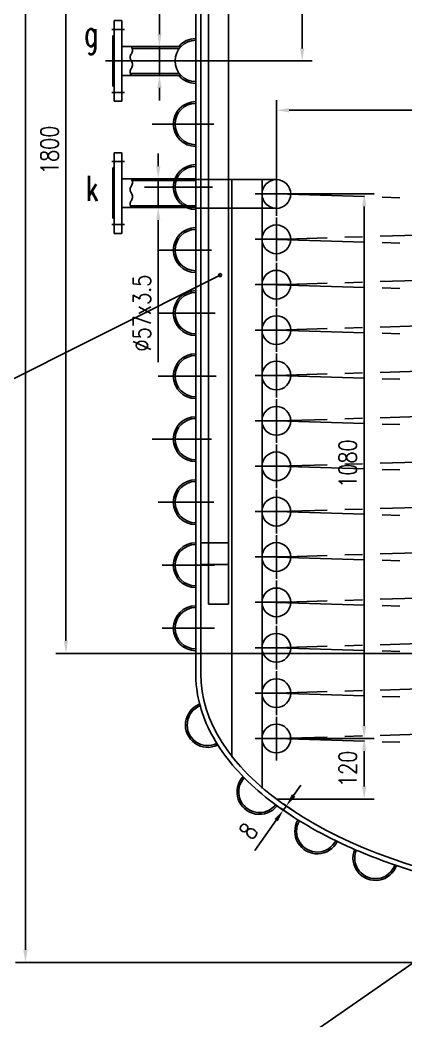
# Model space of a CAD drawing. Header units: millimetres. Extents: x -1762 to 42666, y -863 to 15979.
# Drawn here: x 34035 to 34801, y 748 to 2733 of the extents above; entities that cross this region are included whole.
import ezdxf

# ---------------------------------------------------------------- set-up
doc = ezdxf.new("R2010")
doc.units = ezdxf.units.MM
doc.header["$LTSCALE"] = 10
doc.header["$MEASUREMENT"] = 0
doc.linetypes.add('CENTER', pattern=[2, 1.25, -0.25, 0.25, -0.25])
doc.linetypes.add('SDHX', pattern=[11.5, 7, -1.3, 0.3, -1.3, 0.3, -1.3])
doc.layers.get('0').update_dxf_attribs({"linetype": 'CONTINUOUS'})
doc.layers.get('DEFPOINTS').update_dxf_attribs({"linetype": 'CONTINUOUS'})
for name, color, linetype in [('1轮廓实线层', 7, 'CONTINUOUS'), ('2细线层', 3, 'CONTINUOUS'), ('3中心线层', 1, 'CENTER'), ('6文字层', 3, 'CONTINUOUS'), ('7标注层', 4, 'CONTINUOUS'), ('9双点划线', 6, 'SDHX')]:
    doc.layers.add(name, color=color, linetype=linetype)
doc.styles.add('PC_TEXTSTYLE', font='romans.shx', dxfattribs={"width": 0.8, "bigfont": 'hzfs.shx'})
doc.dimstyles.new('TH_GBDIM', dxfattribs={"dimscale": 10, "dimtxt": 3.5, "dimasz": 2.5, "dimexe": 2, "dimexo": 0, "dimgap": 1.5, "dimtad": 1, "dimdec": 0, "dimzin": 0, "dimdsep": 46, "dimtxsty": 'PC_TEXTSTYLE', "dimcen": 2.5, "dimadec": 0, "dimazin": 0, "dimtfac": 0.714286, "dimtdec": 0, "dimtmove": 0, "dimatfit": 3, "dimfxl": 0, "dimtolj": 1, "dimtzin": 0, "dimarcsym": 0})

# ---------------------------------------------------------------- blocks, each defined once
blk = doc.blocks.new('*D152')
at = {"layer": '7标注层', "color": 0, "lineweight": -2, "ltscale": 14, "transparency": 16777216}
for p, q in [((34383.7, 3276.7), (34106.2, 3276.7)), ((34126.2, 1501.7), (34126.2, 3251.7)), ((34383.7, 1476.7), (34106.2, 1476.7))]:
    blk.add_line(p, q, dxfattribs=at)
at = {"layer": '7标注层', "color": 0, "ltscale": 14, "transparency": 16777216}
for points in [[(34122, 3251.7), (34130.3, 3251.7), (34126.2, 3276.7)], [(34122, 1501.7), (34130.3, 1501.7), (34126.2, 1476.7)]]:
    blk.add_solid(points, dxfattribs=at)
at = {"layer": 'DEFPOINTS', "color": 0, "ltscale": 14, "transparency": 16777216}
for p in [(34126.2, 3276.7), (34383.7, 3276.7), (34383.7, 1476.7)]:
    blk.add_point(p, dxfattribs=at)
at = {"layer": '7标注层', "color": 3, "ltscale": 14, "transparency": 16777216, "insert": (34093.7, 2475.5), "char_height": 35, "attachment_point": 5, "rotation": 90, "style": 'PC_TEXTSTYLE'}
blk.add_mtext('\\A1;1800{}{}', dxfattribs=at)
blk = doc.blocks.new('*D154')
at = {"layer": '7标注层', "color": 0, "lineweight": -2, "ltscale": 14, "transparency": 16777216}
for p, q in [((35293.7, 5334.1), (34025.9, 5334.1)), ((34045.9, 5309.1), (34045.9, 889.1)), ((35654.3, 864.1), (34025.9, 864.1))]:
    blk.add_line(p, q, dxfattribs=at)
at = {"layer": '7标注层', "color": 0, "ltscale": 14, "transparency": 16777216}
for points in [[(34041.7, 5309.1), (34050.1, 5309.1), (34045.9, 5334.1)], [(34041.7, 889.1), (34050.1, 889.1), (34045.9, 864.1)]]:
    blk.add_solid(points, dxfattribs=at)
at = {"layer": 'DEFPOINTS', "color": 0, "ltscale": 14, "transparency": 16777216}
for p in [(35293.7, 5334.1), (34045.9, 864.1), (35654.3, 864.1)]:
    blk.add_point(p, dxfattribs=at)
at = {"layer": '7标注层', "color": 3, "ltscale": 14, "transparency": 16777216, "insert": (34013.4, 3025.4), "char_height": 35, "attachment_point": 5, "rotation": 90, "style": 'PC_TEXTSTYLE'}
blk.add_mtext('\\A1;4750{}{}', dxfattribs=at)
blk = doc.blocks.new('*D158')
at = {"layer": '7标注层', "color": 0, "lineweight": -2, "ltscale": 14, "transparency": 16777216}
for p, q in [((34577.8, 1195), (34592.2, 1215.4)), ((34563.4, 1174.6), (34557.6, 1166.4)), ((34558.1, 1178.2), (34579.7, 1163)), ((34552.4, 1170.1), (34574, 1154.9)), ((34543.2, 1146), (34500.7, 1085.8))]:
    blk.add_line(p, q, dxfattribs=at)
at = {"layer": '7标注层', "color": 0, "ltscale": 14, "transparency": 16777216}
for points in [[(34574.4, 1197.4), (34581.2, 1192.6), (34563.4, 1174.6)], [(34539.8, 1148.4), (34546.6, 1143.6), (34557.6, 1166.4)]]:
    blk.add_solid(points, dxfattribs=at)
at = {"layer": 'DEFPOINTS', "color": 0, "ltscale": 14, "transparency": 16777216}
for p in [(34558.1, 1178.2), (34552.4, 1170.1), (34557.6, 1166.4)]:
    blk.add_point(p, dxfattribs=at)
at = {"layer": '7标注层', "color": 3, "ltscale": 14, "transparency": 16777216, "insert": (34488.2, 1124.4), "char_height": 35, "attachment_point": 5, "rotation": 54.8039, "style": 'PC_TEXTSTYLE'}
blk.add_mtext('\\A1;8', dxfattribs=at)
blk = doc.blocks.new('*D164')
at = {"layer": '7标注层', "color": 0, "lineweight": -2, "ltscale": 14, "transparency": 16777216}
for p, q in [((34311.7, 2705.2), (34311.7, 2961.5)), ((34256.1, 2680.2), (34331.7, 2680.2)), ((34311.7, 2623.2), (34311.7, 2680.2)), ((34256.1, 2623.2), (34331.7, 2623.2)), ((34311.7, 2598.2), (34311.7, 2573.2))]:
    blk.add_line(p, q, dxfattribs=at)
at = {"layer": '7标注层', "color": 0, "ltscale": 14, "transparency": 16777216}
for points in [[(34307.6, 2705.2), (34315.9, 2705.2), (34311.7, 2680.2)], [(34307.6, 2598.2), (34315.9, 2598.2), (34311.7, 2623.2)]]:
    blk.add_solid(points, dxfattribs=at)
at = {"layer": 'DEFPOINTS', "color": 0, "ltscale": 14, "transparency": 16777216}
for p in [(34256.1, 2680.2), (34256.1, 2623.2), (34311.7, 2623.2)]:
    blk.add_point(p, dxfattribs=at)
at = {"layer": '7标注层', "color": 3, "ltscale": 14, "transparency": 16777216, "insert": (34279.2, 2864.5), "char_height": 35, "attachment_point": 5, "rotation": 90, "style": 'PC_TEXTSTYLE'}
blk.add_mtext('\\A1;%%c57x3.5{}{}', dxfattribs=at)
blk = doc.blocks.new('*D147')
at = {"layer": '7标注层', "color": 0, "lineweight": -2, "ltscale": 14, "transparency": 16777216}
for p, q in [((34393.7, 3276.7), (34614.9, 3276.7)), ((34594.9, 2676.7), (34594.9, 3251.7)), ((34425.4, 2651.7), (34614.9, 2651.7))]:
    blk.add_line(p, q, dxfattribs=at)
at = {"layer": '7标注层', "color": 0, "ltscale": 14, "transparency": 16777216}
for points in [[(34590.7, 3251.7), (34599, 3251.7), (34594.9, 3276.7)], [(34590.7, 2676.7), (34599, 2676.7), (34594.9, 2651.7)]]:
    blk.add_solid(points, dxfattribs=at)
at = {"layer": 'DEFPOINTS', "color": 0, "ltscale": 14, "transparency": 16777216}
for p in [(34393.7, 3276.7), (34594.9, 3276.7), (34425.4, 2651.7)]:
    blk.add_point(p, dxfattribs=at)
at = {"layer": '7标注层', "color": 3, "ltscale": 14, "transparency": 16777216, "insert": (34562.4, 2945.1), "char_height": 35, "attachment_point": 5, "rotation": 90, "style": 'PC_TEXTSTYLE'}
blk.add_mtext('\\A1;625{}{}', dxfattribs=at)
blk = doc.blocks.new('*D171')
at = {"layer": '7标注层', "color": 0, "lineweight": -2, "ltscale": 14, "transparency": 16777216}
for p, q in [((34309.4, 2443.1), (34309.4, 2468.1)), ((34256.1, 2418.1), (34329.4, 2418.1)), ((34309.4, 2418.1), (34309.4, 2361.1)), ((34256.1, 2361.1), (34329.4, 2361.1)), ((34309.4, 2336.1), (34309.4, 2054.7))]:
    blk.add_line(p, q, dxfattribs=at)
at = {"layer": '7标注层', "color": 0, "ltscale": 14, "transparency": 16777216}
for points in [[(34305.2, 2443.1), (34313.5, 2443.1), (34309.4, 2418.1)], [(34305.2, 2336.1), (34313.5, 2336.1), (34309.4, 2361.1)]]:
    blk.add_solid(points, dxfattribs=at)
at = {"layer": 'DEFPOINTS', "color": 0, "ltscale": 14, "transparency": 16777216}
for p in [(34256.1, 2418.1), (34256.1, 2361.1), (34309.4, 2361.1)]:
    blk.add_point(p, dxfattribs=at)
at = {"layer": '7标注层', "color": 3, "ltscale": 14, "transparency": 16777216, "insert": (34276.9, 2151.7), "char_height": 35, "attachment_point": 5, "rotation": 90, "style": 'PC_TEXTSTYLE'}
blk.add_mtext('\\A1;%%c57x3.5{}{}', dxfattribs=at)
blk = doc.blocks.new('*D135')
at = {"layer": '1轮廓实线层', "color": 0, "lineweight": -2, "ltscale": 14, "transparency": 16777216}
for p, q in [((34543.7, 2388.2), (34737.8, 2388.2)), ((34717.8, 2363.2), (34717.8, 1333.2)), ((34543.7, 1308.2), (34737.8, 1308.2))]:
    blk.add_line(p, q, dxfattribs=at)
at = {"layer": '1轮廓实线层', "color": 0, "ltscale": 14, "transparency": 16777216}
for points in [[(34713.7, 2363.2), (34722, 2363.2), (34717.8, 2388.2)], [(34713.7, 1333.2), (34722, 1333.2), (34717.8, 1308.2)]]:
    blk.add_solid(points, dxfattribs=at)
at = {"layer": 'DEFPOINTS', "color": 0, "ltscale": 14, "transparency": 16777216}
for p in [(34543.7, 2388.2), (34543.7, 1308.2), (34717.8, 1308.2)]:
    blk.add_point(p, dxfattribs=at)
at = {"layer": '1轮廓实线层', "color": 0, "ltscale": 14, "transparency": 16777216, "insert": (34685.3, 1853.2), "char_height": 35, "attachment_point": 5, "rotation": 90, "style": 'PC_TEXTSTYLE'}
blk.add_mtext('\\A1;1080', dxfattribs=at)
blk = doc.blocks.new('*D136')
at = {"layer": '1轮廓实线层', "color": 0, "lineweight": -2, "ltscale": 14, "transparency": 16777216}
for p, q in [((34543.7, 1307.9), (34737.8, 1307.9)), ((34717.8, 1282.9), (34717.8, 1212.9)), ((34543.7, 1187.9), (34737.8, 1187.9))]:
    blk.add_line(p, q, dxfattribs=at)
at = {"layer": '1轮廓实线层', "color": 0, "ltscale": 14, "transparency": 16777216}
for points in [[(34713.7, 1282.9), (34722, 1282.9), (34717.8, 1307.9)], [(34713.7, 1212.9), (34722, 1212.9), (34717.8, 1187.9)]]:
    blk.add_solid(points, dxfattribs=at)
at = {"layer": 'DEFPOINTS', "color": 0, "ltscale": 14, "transparency": 16777216}
for p in [(34543.7, 1307.9), (34543.7, 1187.9), (34717.8, 1187.9)]:
    blk.add_point(p, dxfattribs=at)
at = {"layer": '1轮廓实线层', "color": 0, "ltscale": 14, "transparency": 16777216, "insert": (34685.3, 1247.9), "char_height": 35, "attachment_point": 5, "rotation": 90, "style": 'PC_TEXTSTYLE'}
blk.add_mtext('\\A1;120', dxfattribs=at)
blk = doc.blocks.new('*D172')
at = {"layer": '1轮廓实线层', "color": 0, "lineweight": -2, "ltscale": 14, "transparency": 16777216}
for p, q in [((34543.7, 2387.9), (34543.7, 2574)), ((36043.7, 2387.9), (36043.7, 2574)), ((34568.7, 2554), (36018.7, 2554))]:
    blk.add_line(p, q, dxfattribs=at)
at = {"layer": '1轮廓实线层', "color": 0, "ltscale": 14, "transparency": 16777216}
for points in [[(34568.7, 2558.2), (34568.7, 2549.9), (34543.7, 2554)], [(36018.7, 2558.2), (36018.7, 2549.9), (36043.7, 2554)]]:
    blk.add_solid(points, dxfattribs=at)
at = {"layer": 'DEFPOINTS', "color": 0, "ltscale": 14, "transparency": 16777216}
for p in [(36043.7, 2554), (34543.7, 2387.9), (36043.7, 2387.9)]:
    blk.add_point(p, dxfattribs=at)
at = {"layer": '1轮廓实线层', "color": 0, "ltscale": 14, "transparency": 16777216, "insert": (35293.7, 2586.5), "char_height": 35, "attachment_point": 5, "style": 'PC_TEXTSTYLE'}
blk.add_mtext('\\A1;1500', dxfattribs=at)

msp = doc.modelspace()

# ---------------------------------------------------------------- linework, layer by layer
at = {"ltscale": 14}
for p, q in [((34383.7, 3316.68), (34383.7, 1436.68)), ((34393.7, 3316.68), (34393.7, 1436.68)), ((34383.7, 1476.68), (34443.62, 1476.68)), ((34393.7, 1476.68), (36203.7, 1476.68))]:
    msp.add_line(p, q, dxfattribs=at)
for p, q in [((34408.7, 2935.44), (34408.7, 1574.52)), ((34448.7, 2935.44), (34448.7, 1574.52)), ((34393.7, 1695.77), (34448.7, 1695.77)), ((34393.7, 1653.35), (34448.7, 1653.35)), ((34448.7, 1574.52), (34408.7, 1574.52))]:
    msp.add_line(p, q)
for centre, radius, start, end in [((34383.7, 2651.68), 41, 90, 270), ((34383.7, 2651.68), 44.5, 90, 140.17466), ((34383.7, 2651.68), 44.5, 219.82534, 270), ((34383.7, 2526.68), 44.5, 90, 270), ((34383.7, 2526.68), 41, 90, 270), ((34383.7, 2401.68), 44.5, 90, 270), ((34383.7, 2401.68), 41, 90, 270), ((34383.7, 2276.68), 44.5, 90, 270), ((34383.7, 2276.68), 41, 90, 270), ((34383.7, 2151.68), 44.5, 90, 270), ((34383.7, 2151.68), 41, 90, 270), ((34383.7, 2026.68), 44.5, 90, 270), ((34383.7, 2026.68), 41, 90, 270), ((34383.7, 1901.68), 44.5, 90, 270), ((34383.7, 1901.68), 41, 90, 270), ((34383.7, 1776.68), 44.5, 90, 270), ((34383.7, 1776.68), 41, 90, 270), ((34383.7, 1651.68), 44.5, 90, 270), ((34383.7, 1651.68), 41, 90, 270), ((34383.7, 1526.68), 44.5, 90, 270), ((34383.7, 1526.68), 41, 90, 270), ((34407.73, 1334.94), 44.5, 111.59073, 295.88974), ((34407.73, 1334.94), 41, 111.59073, 295.88974), ((34510.05, 1202.12), 44.5, 136.92494, 321.69186), ((34510.05, 1202.12), 41, 137.13264, 321.52252), ((34624.77, 1123.86), 44.5, 149.35519, 333.21358), ((34624.77, 1123.86), 41, 149.45283, 333.13435), ((34740.1, 1071.09), 44.5, 157.62914, 340.09065), ((34740.1, 1071.09), 41, 157.7181, 340.01175)]:
    msp.add_arc(centre, radius, start, end, dxfattribs=at)
at = {"ltscale": 14, "extrusion": (0, 0, -1)}
msp.add_ellipse((35293.7, 1436.68), major_axis=(-900, 0), ratio=0.5, start_param=5.0622612, end_param=6.2831853, dxfattribs=at)
at = {"ltscale": 14}
msp.add_open_spline([(34985.2, 1003.78), (34967.99, 1006.9), (34950.97, 1010.28), (34899.61, 1021.39), (34865.98, 1029.94), (34801.08, 1049.09), (34769.8, 1059.68), (34710.07, 1082.75), (34681.62, 1095.23), (34627.98, 1121.88), (34602.79, 1136.06), (34556.06, 1165.94), (34534.52, 1181.63), (34495.41, 1214.31), (34477.84, 1231.31), (34446.98, 1266.37), (34433.69, 1284.45), (34411.63, 1321.43), (34402.86, 1340.34), (34391.26, 1375.13), (34387.62, 1390.94), (34384.34, 1416.75), (34383.7, 1426.71), (34383.7, 1436.68)], degree=3, knots=[5.0601529, 5.0601529, 5.0601529, 5.0601529, 5.1207849, 5.1207849, 5.2454337, 5.2454337, 5.3700825, 5.3700825, 5.4947312, 5.4947312, 5.61938, 5.61938, 5.7440288, 5.7440288, 5.8686776, 5.8686776, 5.9933263, 5.9933263, 6.1179751, 6.1179751, 6.2195713, 6.2195713, 6.2831853, 6.2831853, 6.2831853, 6.2831853], dxfattribs=at)
at = {"layer": '1轮廓实线层', "ltscale": 14}
for p, q in [((42666.25, 6301.26), (32390.28, -816.4)), ((34222.2, 2731.68), (34237.2, 2731.68)), ((34222.2, 2723.18), (34222.2, 2731.68)), ((34222.2, 2598.38), (34222.2, 2723.18)), ((34237.2, 2731.68), (34237.2, 2723.18)), ((34237.2, 2723.18), (34237.2, 2705.18)), ((34219.2, 2701.68), (34222.2, 2701.68)), ((34219.2, 2681.18), (34219.2, 2701.68)), ((34222.2, 2701.68), (34222.2, 2705.18)), ((34237.2, 2705.18), (34237.2, 2681.18)), ((34219.2, 2651.68), (34219.2, 2681.18)), ((34237.2, 2681.18), (34237.2, 2651.68)), ((34354.23, 2680.18), (34237.2, 2680.18)), ((34351.21, 2676.68), (34257.72, 2676.68)), ((34219.2, 2651.68), (34219.2, 2622.18)), ((34237.2, 2622.18), (34237.2, 2651.68)), ((34219.2, 2622.18), (34219.2, 2601.68)), ((34354.23, 2623.18), (34237.2, 2623.18)), ((34237.2, 2598.18), (34237.2, 2622.18)), ((34351.21, 2626.68), (34254.43, 2626.68)), ((34219.2, 2601.68), (34222.2, 2601.68)), ((34222.2, 2601.68), (34222.2, 2598.18)), ((34222.2, 2598.18), (34222.2, 2580.18)), ((34237.2, 2580.18), (34237.2, 2598.18)), ((34222.2, 2580.18), (34222.2, 2571.68)), ((34222.2, 2571.68), (34237.2, 2571.68)), ((34237.2, 2571.68), (34237.2, 2580.18)), ((34222.2, 2469.63), (34237.2, 2469.63)), ((34222.2, 2461.13), (34222.2, 2469.63)), ((34237.2, 2469.63), (34237.2, 2461.13)), ((34222.2, 2336.33), (34222.2, 2461.13)), ((34222.2, 2439.63), (34222.2, 2443.13)), ((34237.2, 2461.13), (34237.2, 2443.13)), ((34237.2, 2443.13), (34237.2, 2419.13)), ((34219.2, 2439.63), (34222.2, 2439.63)), ((34219.2, 2419.13), (34219.2, 2439.63)), ((34219.2, 2389.63), (34219.2, 2419.13)), ((34237.2, 2419.13), (34237.2, 2389.63)), ((34383.7, 2418.13), (34237.2, 2418.13)), ((34383.7, 2414.63), (34257.72, 2414.63)), ((34515.2, 2416.66), (34455.2, 2416.66)), ((34455.2, 2416.66), (34455.2, 1271.04)), ((34515.2, 2416.66), (34515.2, 1208.71)), ((34219.2, 2389.63), (34219.2, 2360.13)), ((34237.2, 2360.13), (34237.2, 2389.63)), ((34383.7, 2364.63), (34254.43, 2364.63)), ((34219.2, 2360.13), (34219.2, 2339.63)), ((34383.7, 2361.13), (34237.2, 2361.13)), ((34237.2, 2336.13), (34237.2, 2360.13)), ((34219.2, 2339.63), (34222.2, 2339.63)), ((34222.2, 2339.63), (34222.2, 2336.13)), ((34222.2, 2336.13), (34222.2, 2318.13)), ((34237.2, 2318.13), (34237.2, 2336.13)), ((34222.2, 2318.13), (34222.2, 2309.63)), ((34222.2, 2309.63), (34237.2, 2309.63)), ((34237.2, 2309.63), (34237.2, 2318.13))]:
    msp.add_line(p, q, dxfattribs=at)
at = {"layer": '1轮廓实线层', "color": 1, "ltscale": 14}
for p, q in [((34543.7, 2416.66), (34383.7, 2416.66)), ((34543.7, 2359.66), (34383.7, 2359.66))]:
    msp.add_line(p, q, dxfattribs=at)
at = {"layer": '1轮廓实线层', "color": 1, "linetype": 'CENTER', "ltscale": 14}
for p, q in [((34543.7, 2387.93), (36043.7, 2342.93)), ((36043.7, 2342.93), (34543.7, 2297.93)), ((34543.7, 2297.93), (36043.7, 2252.93)), ((36043.7, 2252.93), (34543.7, 2207.93)), ((34543.7, 2207.93), (36043.7, 2162.93)), ((36043.7, 2162.93), (34543.7, 2117.93)), ((34543.7, 2117.93), (36043.7, 2072.93)), ((36043.7, 2072.93), (34543.7, 2027.93)), ((34543.7, 2027.93), (36043.7, 1982.93)), ((36043.7, 1982.93), (34543.7, 1937.93)), ((34543.7, 1937.93), (36043.7, 1892.93)), ((36043.7, 1892.93), (34543.7, 1847.93)), ((34543.7, 1847.93), (36043.7, 1802.93)), ((36043.7, 1802.93), (34543.7, 1757.93)), ((34543.7, 1757.93), (36043.7, 1712.93)), ((36043.7, 1712.93), (34543.7, 1667.93)), ((34543.7, 1667.93), (36043.7, 1622.93)), ((36043.7, 1622.93), (34543.7, 1577.93)), ((34543.7, 1577.93), (36043.7, 1532.93)), ((36043.7, 1532.93), (34543.7, 1487.93)), ((34543.7, 1487.93), (36043.7, 1442.93)), ((36043.7, 1442.93), (34543.7, 1397.93)), ((34543.7, 1397.93), (36043.7, 1352.93)), ((36043.7, 1352.93), (34543.7, 1307.93)), ((34543.7, 1307.93), (36043.7, 1262.93))]:
    msp.add_line(p, q, dxfattribs=at)
at = {"layer": '1轮廓实线层', "color": 0, "ltscale": 14}
for centre in [(34543.7, 2387.93), (34543.7, 2297.93), (34543.7, 2207.93), (34543.7, 2117.93), (34543.7, 2027.93), (34543.7, 1937.93), (34543.7, 1847.93), (34543.7, 1757.93), (34543.7, 1667.93), (34543.7, 1577.93), (34543.7, 1487.93), (34543.7, 1397.93), (34543.7, 1307.93)]:
    msp.add_circle(centre, 28.5, dxfattribs=at)
at = {"layer": '2细线层', "ltscale": 14}
for points in [[(34256.07, 2680.18, -0.0528224), (34257.89, 2676.19, -0.0729934), (34258.45, 2673.05, -0.1738746), (34256.18, 2666.06, 0.1660823), (34253.7, 2658.8, 0.1622777), (34256.07, 2651.68, -0.1622777), (34258.45, 2644.55, -0.1660823), (34255.97, 2637.29, 0.1738746), (34253.7, 2630.3, 0.0729934), (34254.26, 2627.17, 0.0528224), (34256.07, 2623.18)], [(34256.07, 2418.13, -0.0528224), (34257.89, 2414.14, -0.0729934), (34258.45, 2411, -0.1738746), (34256.18, 2404.01, 0.1660823), (34253.7, 2396.75, 0.1622777), (34256.07, 2389.63, -0.1622777), (34258.45, 2382.5, -0.1660823), (34255.97, 2375.24, 0.1738746), (34253.7, 2368.25, 0.0729934), (34254.26, 2365.12, 0.0528224), (34256.07, 2361.13)]]:
    msp.add_lwpolyline(points, format="xyb", dxfattribs=at)
at = {"layer": '3中心线层', "ltscale": 14}
for p, q in [((34217.2, 2714.18), (34242.2, 2714.18)), ((34379.58, 2651.68), (34189.2, 2651.68)), ((34281.89, 2651.68), (34425.38, 2651.68)), ((34217.2, 2589.18), (34242.2, 2589.18)), ((34297.59, 2526.68), (34419.56, 2526.68)), ((34217.2, 2452.13), (34242.2, 2452.13)), ((34281.89, 2401.68), (34416.66, 2401.68)), ((34217.2, 2327.13), (34242.2, 2327.13)), ((34309.37, 2276.68), (34415.2, 2276.68)), ((34309.37, 2151.68), (34422.47, 2151.68)), ((34309.37, 2026.68), (34423.92, 2026.68)), ((34297.59, 1901.68), (34415.2, 1901.68)), ((34309.37, 1776.68), (34419.56, 1776.68)), ((34317.22, 1651.68), (34421.02, 1651.68)), ((34317.22, 1526.68), (34421.02, 1526.68))]:
    msp.add_line(p, q, dxfattribs=at)
at = {"layer": '7标注层', "ltscale": 14}
msp.add_lwpolyline([(34432.11, 2226.91), (33744.58, 1882.74), (33626.98, 1882.74)], dxfattribs=at)
msp.add_circle((34432.11, 2226.91), 3, dxfattribs=at)
at = {"layer": '9双点划线', "color": 1, "ltscale": 14}
for p, q in [((34543.7, 2431.26), (34543.7, 2344.6)), ((34543.7, 2431.26), (34543.7, 2344.6)), ((34501.58, 2388.16), (34588.85, 2388.16)), ((34543.7, 2341.26), (34543.7, 2254.6)), ((34501.58, 2298.16), (34588.85, 2298.16)), ((34543.7, 2251.26), (34543.7, 2164.6)), ((34501.58, 2208.16), (34588.85, 2208.16)), ((34543.7, 2161.26), (34543.7, 2074.6)), ((34501.58, 2118.16), (34588.85, 2118.16)), ((34543.7, 2071.26), (34543.7, 1984.6)), ((34501.58, 2028.16), (34588.85, 2028.16)), ((34543.7, 1981.26), (34543.7, 1894.6)), ((34501.58, 1938.16), (34588.85, 1938.16)), ((34543.7, 1891.26), (34543.7, 1804.6)), ((34501.58, 1848.16), (34588.85, 1848.16)), ((34543.7, 1801.26), (34543.7, 1714.6)), ((34501.58, 1758.16), (34588.85, 1758.16)), ((34543.7, 1711.26), (34543.7, 1624.6)), ((34501.58, 1668.16), (34588.85, 1668.16)), ((34543.7, 1621.26), (34543.7, 1534.6)), ((34501.58, 1578.16), (34588.85, 1578.16)), ((34543.7, 1531.26), (34543.7, 1444.6)), ((34501.58, 1488.16), (34588.85, 1488.16)), ((34543.7, 1441.26), (34543.7, 1354.6)), ((34501.58, 1398.16), (34588.85, 1398.16)), ((34543.7, 1351.26), (34543.7, 1264.6)), ((34501.58, 1308.16), (34588.85, 1308.16))]:
    msp.add_line(p, q, dxfattribs=at)

# ---------------------------------------------------------------- texts
at = {"layer": '6文字层', "ltscale": 14, "style": 'PC_TEXTSTYLE', "width": 0.667}
for s, p in [('g', (34162.55, 2681.19)), ('k', (34165.99, 2374.04))]:
    msp.add_text(s, height=50, dxfattribs=at).set_placement(p)

# ---------------------------------------------------------------- dimensions: what is measured, and where the dimension line sits
at = {"layer": '1轮廓实线层', "ltscale": 14}
dim = msp.add_linear_dim(base=(36043.7, 2554.02), p1=(34543.7, 2387.93), p2=(36043.7, 2387.93), dimstyle='TH_GBDIM', dxfattribs=at)
dim.commit()
dim.dimension.update_dxf_attribs({"geometry": '*D172', "text_midpoint": (35293.7, 2586.52)})
for base, p1, p2, picture, middle in [((34717.84, 1308.16), (34543.7, 2388.16), (34543.7, 1308.16), '*D135', (34717.84, 1853.16)), ((34717.84, 1187.93), (34543.7, 1307.93), (34543.7, 1187.93), '*D136', (34717.84, 1247.93))]:
    dim = msp.add_linear_dim(base=base, p1=p1, p2=p2, angle=90, dimstyle='TH_GBDIM', dxfattribs=at)
    dim.commit()
    dim.dimension.update_dxf_attribs({"geometry": picture, "text_midpoint": middle, "dimtype": 160})
at = {"layer": '7标注层', "ltscale": 14}
for base, p1, p2, angle, text, picture, middle, dimtype in [((34045.91, 864.15), (35293.7, 5334.12), (35654.32, 864.15), 90, '4750{}{}', '*D154', (34045.91, 3025.39), 160), ((34126.18, 3276.68), (34383.7, 1476.68), (34383.7, 3276.68), 90, '1800{}{}', '*D152', (34126.18, 2475.46), 160), ((34594.87, 3276.68), (34425.38, 2651.68), (34393.7, 3276.68), 90, '625{}{}', '*D147', (34594.87, 2945.14), 160), ((34311.72, 2623.18), (34256.07, 2680.18), (34256.07, 2623.18), 270, '%%c57x3.5{}{}', '*D164', (34311.72, 2864.48), 161), ((34309.37, 2361.13), (34256.07, 2418.13), (34256.07, 2361.13), 270, '%%c57x3.5{}{}', '*D171', (34309.37, 2151.68), 161)]:
    dim = msp.add_linear_dim(base=base, p1=p1, p2=p2, angle=angle, text=text, dimstyle='TH_GBDIM', override={"dimgap": 1.5, "dimtad": 1, "dimjust": 0, "dimse1": 0, "dimse2": 0, "dimsd1": 0, "dimsd2": 0, "dimclrt": 3, "dimtvp": 0}, dxfattribs=at)
    dim.commit()
    dim.dimension.update_dxf_attribs({"geometry": picture, "text_midpoint": middle, "dimtype": dimtype})
dim = msp.add_aligned_dim(p1=(34558.15, 1178.24), p2=(34552.38, 1170.07), distance=6.4, text='8', dimstyle='TH_GBDIM', override={"dimgap": 1.5, "dimtad": 1, "dimjust": 0, "dimse1": 0, "dimse2": 0, "dimsd1": 0, "dimsd2": 0, "dimclrt": 3, "dimtvp": 0}, dxfattribs=at)
dim.commit()
dim.dimension.update_dxf_attribs({"geometry": '*D158', "text_midpoint": (34488.21, 1124.37)})

doc.saveas('drawing.dxf')
